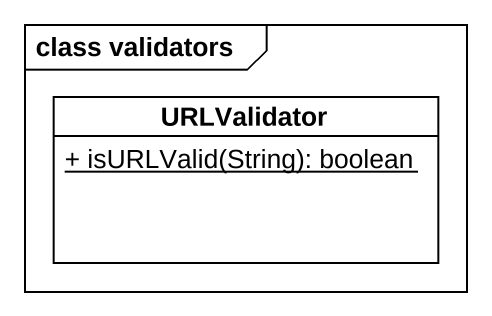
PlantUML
@startuml
mainframe class validators
hide circle
hide empty members
skinparam classAttributeIconSize 0
class URLValidator {
  {static} + isURLValid(String): boolean
}
@enduml
